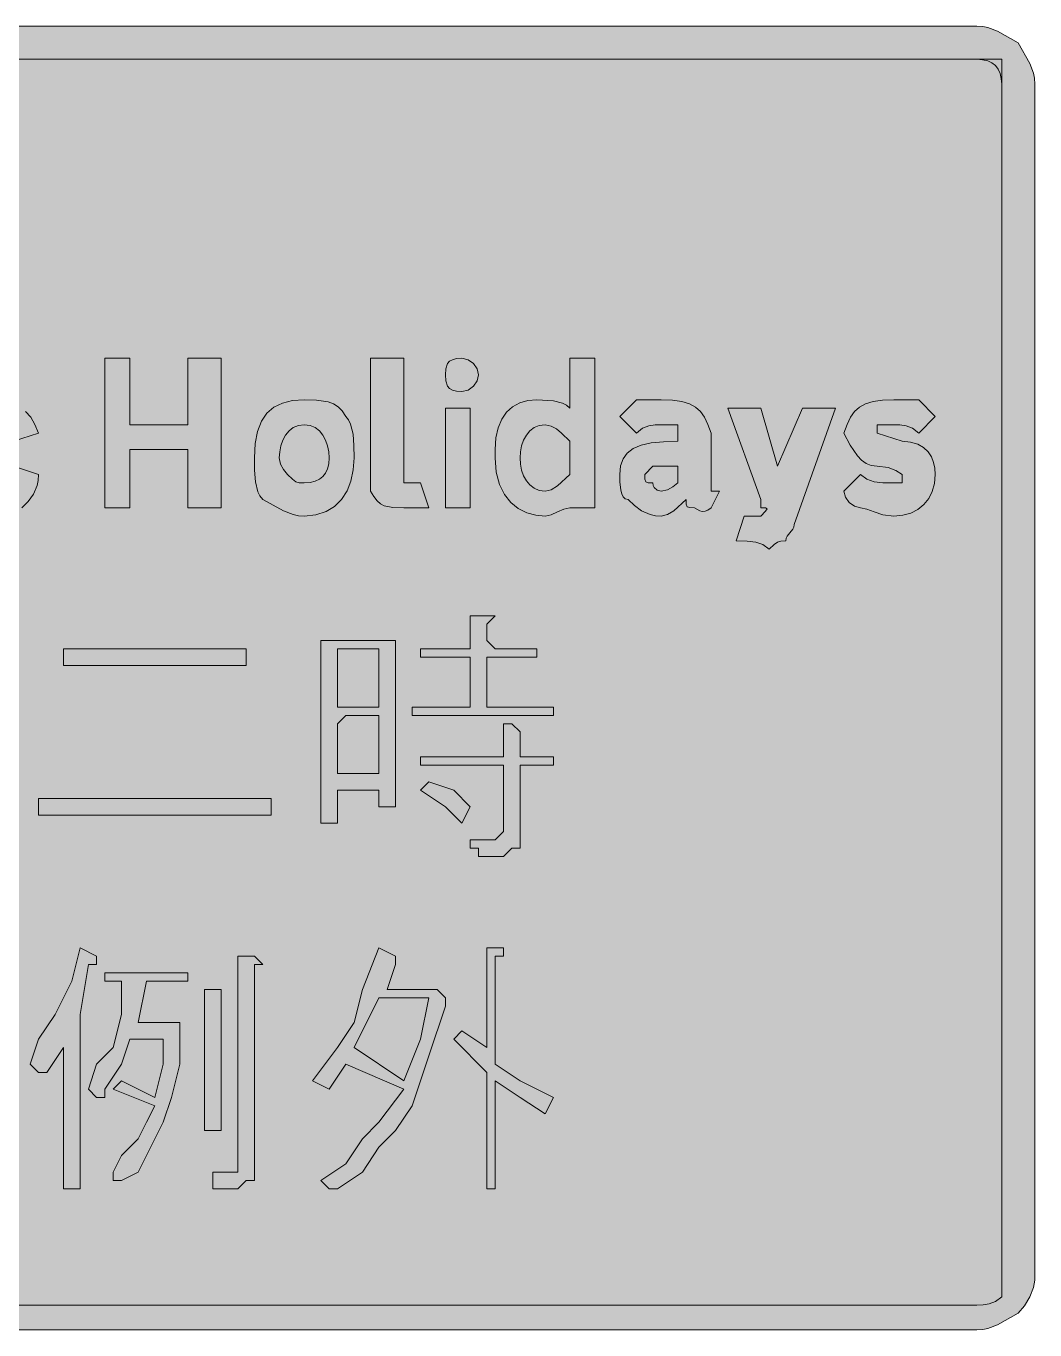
# Model space of a CAD drawing. Header units: metres. Extents: x 11 to 557, y 42 to 230.
# Drawn here: x 411.1 to 557, y 41.5 to 229.9 of the extents above; entities that cross this region are included whole.
import ezdxf

# ---------------------------------------------------------------- set-up
doc = ezdxf.new("R2010")
doc.units = ezdxf.units.M
doc.layers.add('FILL_BLACK_000000', color=7, linetype='Continuous', true_color=0x000000)
doc.layers.add('FILL_WHITE_FFFFFF', color=7, linetype='Continuous', true_color=0xffffff)

msp = doc.modelspace()

# ---------------------------------------------------------------- hatches: boundary and pattern name
at = {"layer": 'FILL_BLACK_000000', "true_color": 0x000000}
h = msp.add_hatch(color=7, dxfattribs=at)
h.dxf.hatch_style = 1
h.paths.add_polyline_path([(11.16, 223.13), (11.7, 224.52), (13.35, 227.52), (14.46, 228.4), (15.9, 229.17), (17.57, 229.71), (19.35, 229.92), (548.55, 229.92), (549.4, 229.87), (550.16, 229.71), (551.55, 229.17), (554.55, 227.52), (556.2, 224.52), (556.74, 223.13), (556.9, 222.37), (556.95, 221.52), (556.95, 48.72), (556.74, 47.63), (556.2, 46.32), (555.43, 45.01), (554.55, 43.92), (551.55, 42.27), (550.16, 41.73), (549.4, 41.57), (548.55, 41.52), (19.35, 41.52), (17.57, 41.73), (15.9, 42.27), (14.46, 43.04), (13.35, 43.92), (12.47, 45.01), (11.7, 46.32), (11.16, 47.63), (10.95, 48.72), (10.95, 221.52), (11, 222.37), (11.16, 223.13)])
h.paths.add_polyline_path([(14.6, 48.32), (14.74, 48.01), (15.15, 47.52), (15.56, 47.03), (15.7, 46.72), (15.75, 46.32), (16.65, 45.63), (17.55, 45.27), (18.45, 45.14), (19.35, 45.12), (548.55, 45.12), (549.45, 45.14), (550.35, 45.27), (551.25, 45.63), (552.15, 46.32), (552.15, 48.72), (552.15, 221.52), (552.09, 222.36), (551.92, 223.09), (551.64, 223.71), (551.25, 224.22), (550.74, 224.61), (550.13, 224.89), (549.39, 225.06), (548.55, 225.12), (19.35, 225.12), (15.75, 225.12), (15.56, 224.22), (15.15, 223.32), (14.74, 222.42), (14.55, 221.52), (14.55, 48.72), (14.6, 48.32)], flags=16)
h = msp.add_hatch(color=7, dxfattribs=at)
h.dxf.hatch_style = 1
h.paths.add_polyline_path([(426.15, 181.92), (426.15, 172.32), (430.95, 172.32), (434.55, 172.32), (434.55, 181.92), (439.35, 181.92), (439.35, 160.32), (434.55, 160.32), (434.55, 168.72), (430.95, 168.72), (426.15, 168.72), (426.15, 160.32), (422.55, 160.32), (422.55, 181.92), (426.15, 181.92)])
h = msp.add_hatch(color=7, dxfattribs=at)
h.dxf.hatch_style = 1
h.paths.add_polyline_path([(465.75, 165.12), (465.75, 163.92), (468.15, 163.92), (469.35, 160.32), (468.15, 160.32), (465.75, 160.32), (464.16, 160.36), (462.9, 160.62), (462.36, 160.91), (461.87, 161.33), (461.4, 161.93), (460.95, 162.72), (460.95, 163.92), (460.95, 181.92), (465.75, 181.92), (465.75, 165.12)])
h = msp.add_hatch(color=7, dxfattribs=at)
h.dxf.hatch_style = 1
h.paths.add_polyline_path([(476.34, 178.64), (475.8, 177.87), (475.03, 177.33), (474.15, 177.12), (473.36, 177.17), (472.76, 177.33), (472.34, 177.56), (472.05, 177.87), (471.79, 178.64), (471.75, 179.52), (471.79, 180.4), (472.05, 181.17), (472.34, 181.48), (472.76, 181.71), (473.36, 181.87), (474.15, 181.92), (475.03, 181.71), (475.8, 181.17), (476.34, 180.4), (476.55, 179.52), (476.34, 178.64)])
h = msp.add_hatch(color=7, dxfattribs=at)
h.dxf.hatch_style = 1
h.paths.add_polyline_path([(493.35, 181.92), (493.35, 160.32), (489.75, 160.32), (488.85, 160.13), (487.95, 159.72), (487.05, 159.31), (486.15, 159.12), (484.81, 159.23), (483.51, 159.59), (482.29, 160.2), (481.2, 161.07), (480.28, 162.23), (479.57, 163.68), (479.11, 165.44), (478.95, 167.52), (478.95, 168.72), (479.06, 170.41), (479.38, 171.87), (479.9, 173.11), (480.6, 174.12), (481.47, 174.91), (482.49, 175.47), (483.66, 175.81), (484.95, 175.92), (487.35, 175.77), (488.66, 175.41), (489.25, 175.12), (489.75, 174.72), (489.75, 181.92), (493.35, 181.92)])
h.paths.add_polyline_path([(489.75, 169.92), (488.55, 171.12), (487.8, 171.72), (487.03, 172.13), (486.15, 172.32), (485.31, 172.21), (484.58, 171.91), (483.96, 171.43), (483.45, 170.82), (483.06, 170.09), (482.77, 169.28), (482.61, 168.42), (482.55, 167.52), (482.61, 166.62), (482.77, 165.76), (483.06, 164.95), (483.45, 164.22), (483.96, 163.61), (484.58, 163.13), (485.31, 162.83), (486.15, 162.72), (487.05, 162.93), (487.95, 163.47), (489.75, 165.12), (489.75, 168.72), (489.75, 169.92)], flags=16)
h = msp.add_hatch(color=7, dxfattribs=at)
h.dxf.hatch_style = 1
h.paths.add_polyline_path([(412.95, 165.12), (412.9, 164.27), (412.74, 163.53), (412.2, 162.27), (411.43, 161.24), (410.55, 160.32), (409.65, 160.13), (408.75, 159.72), (407.85, 159.31), (406.95, 159.12), (404.87, 159.28), (403.11, 159.76), (401.66, 160.51), (400.5, 161.52), (399.63, 162.75), (399.02, 164.18), (398.66, 165.78), (398.55, 167.52), (399.06, 169.6), (399.67, 171.36), (400.41, 172.81), (401.25, 173.97), (402.21, 174.84), (403.27, 175.45), (404.46, 175.81), (405.75, 175.92), (407.04, 175.86), (408.23, 175.68), (409.29, 175.35), (410.25, 174.87), (411.09, 174.22), (411.82, 173.39), (412.44, 172.36), (412.95, 171.12), (409.35, 169.92), (409.3, 170.32), (409.16, 170.61), (408.75, 170.97), (408.15, 171.12), (408.1, 171.52), (407.94, 171.81), (407.4, 172.17), (406.63, 172.3), (405.75, 172.32), (405.3, 172.26), (404.87, 172.09), (404.46, 171.81), (404.1, 171.42), (403.79, 170.91), (403.56, 170.29), (403.4, 169.56), (403.35, 168.72), (403.35, 167.52), (403.35, 166.32), (403.56, 165.44), (404.1, 164.67), (404.87, 164.13), (405.75, 163.92), (406.59, 163.58), (407.32, 163.45), (407.94, 163.52), (408.45, 163.77), (408.84, 164.19), (409.12, 164.76), (409.29, 165.48), (409.35, 166.32), (412.95, 165.12)])
h = msp.add_hatch(color=7, dxfattribs=at)
h.dxf.hatch_style = 1
h.paths.add_polyline_path([(444.6, 171.36), (445.16, 172.81), (445.95, 173.97), (446.96, 174.84), (448.2, 175.45), (449.66, 175.81), (451.35, 175.92), (453.13, 175.88), (454.8, 175.62), (455.56, 175.33), (456.24, 174.91), (456.85, 174.31), (457.35, 173.52), (457.75, 173.02), (458.04, 172.41), (458.4, 170.97), (458.53, 169.3), (458.55, 167.52), (458.44, 165.78), (458.1, 164.18), (457.54, 162.75), (456.75, 161.52), (455.74, 160.51), (454.5, 159.76), (453.04, 159.28), (451.35, 159.12), (450.5, 159.17), (449.74, 159.33), (448.35, 159.87), (445.35, 161.52), (444.95, 162.02), (444.66, 162.63), (444.3, 164.07), (444.17, 165.74), (444.15, 167.52), (444.26, 169.6), (444.6, 171.36)])
h.paths.add_polyline_path([(449.77, 171.91), (449.16, 171.43), (448.65, 170.82), (448.26, 170.09), (447.97, 169.28), (447.81, 168.42), (447.75, 167.52), (447.94, 166.64), (448.35, 165.87), (448.95, 165.12), (449.66, 164.43), (450.15, 164.07), (450.64, 163.94), (451.35, 163.92), (452.19, 163.98), (452.92, 164.14), (453.54, 164.43), (454.05, 164.82), (454.44, 165.33), (454.72, 165.94), (454.89, 166.68), (454.95, 167.52), (454.89, 168.42), (454.72, 169.28), (454.44, 170.09), (454.05, 170.82), (453.54, 171.43), (452.92, 171.91), (452.19, 172.21), (451.35, 172.32), (450.51, 172.21), (449.77, 171.91)], flags=16)
h = msp.add_hatch(color=7, dxfattribs=at)
h.dxf.hatch_style = 1
h.paths.add_polyline_path([(505.35, 172.32), (502.95, 172.32), (502.05, 172.3), (501.15, 172.17), (500.25, 171.81), (499.35, 171.12), (496.95, 173.52), (499.35, 175.92), (502.95, 175.92), (504.59, 175.86), (505.93, 175.68), (507.02, 175.35), (507.9, 174.87), (508.61, 174.22), (509.19, 173.39), (509.69, 172.36), (510.15, 171.12), (510.15, 163.92), (510.15, 162.72), (511.35, 162.72), (510.15, 160.32), (509.7, 159.98), (509.27, 159.81), (508.86, 159.79), (508.5, 159.87), (507.75, 160.32), (507.06, 160.34), (506.7, 160.47), (506.57, 160.83), (506.55, 161.52), (504.75, 159.87), (503.85, 159.33), (502.95, 159.12), (502.1, 159.17), (501.36, 159.33), (500.1, 159.87), (499.07, 160.64), (498.15, 161.52), (497.75, 161.63), (497.46, 161.91), (497.24, 162.34), (497.1, 162.87), (496.97, 164.05), (496.95, 165.12), (497.06, 166.36), (497.42, 167.39), (498.03, 168.22), (498.9, 168.87), (500.06, 169.35), (501.51, 169.68), (503.27, 169.86), (505.35, 169.92), (505.35, 171.12), (505.35, 172.32)])
h.paths.add_polyline_path([(500.7, 164.07), (501.06, 163.94), (501.75, 163.92), (501.8, 163.52), (501.94, 163.23), (502.35, 162.87), (502.95, 162.72), (503.83, 162.91), (504.6, 163.32), (505.35, 163.92), (505.35, 166.32), (501.75, 166.32), (500.55, 165.12), (500.57, 164.43), (500.7, 164.07)], flags=16)
h = msp.add_hatch(color=7, dxfattribs=at)
h.dxf.hatch_style = 1
h.paths.add_polyline_path([(538.99, 169.81), (540.02, 169.51), (540.85, 169.03), (541.5, 168.42), (541.98, 167.69), (542.31, 166.88), (542.49, 166.02), (542.55, 165.12), (542.44, 163.83), (542.12, 162.66), (541.6, 161.64), (540.9, 160.77), (540.03, 160.07), (539.01, 159.55), (537.84, 159.23), (536.55, 159.12), (534.96, 159.31), (533.7, 159.72), (532.67, 160.13), (531.75, 160.32), (530.87, 160.53), (530.1, 161.07), (529.56, 161.84), (529.35, 162.72), (531.75, 165.12), (532.67, 164.43), (533.7, 164.07), (534.96, 163.94), (536.55, 163.92), (537.75, 163.92), (537.75, 165.12), (536.85, 165.72), (535.72, 166.13), (534.15, 166.32), (533.3, 166.43), (532.56, 166.73), (531.89, 167.21), (531.3, 167.82), (530.27, 169.36), (529.35, 171.12), (529.81, 172.36), (530.31, 173.39), (530.89, 174.22), (531.6, 174.87), (532.48, 175.35), (533.57, 175.68), (534.91, 175.86), (536.55, 175.92), (540.15, 175.92), (542.55, 173.52), (540.15, 171.12), (539.25, 171.81), (538.35, 172.17), (537.45, 172.3), (536.55, 172.32), (534.15, 172.32), (534.15, 171.12), (537.75, 169.92), (538.99, 169.81)])
h = msp.add_hatch(color=7, dxfattribs=at)
h.dxf.hatch_style = 1
h.paths.add_polyline_path([(475.35, 174.72), (475.35, 160.32), (471.75, 160.32), (471.75, 174.72), (475.35, 174.72)])
h = msp.add_hatch(color=7, dxfattribs=at)
h.dxf.hatch_style = 1
h.paths.add_polyline_path([(523.35, 174.72), (528.15, 174.72), (522.15, 157.92), (522.1, 157.52), (521.96, 157.21), (521.55, 156.72), (521.14, 156.23), (521, 155.92), (520.95, 155.52), (520.24, 155.5), (519.75, 155.37), (519.26, 155.01), (518.55, 154.32), (517.63, 155.01), (516.6, 155.37), (515.34, 155.5), (513.75, 155.52), (514.95, 159.12), (516.15, 159.12), (517.35, 159.12), (518.03, 159.81), (518.25, 160.17), (518.03, 160.3), (517.35, 160.32), (517.35, 161.52), (512.55, 174.72), (517.35, 174.72), (519.75, 166.32), (523.35, 174.72)])
h = msp.add_hatch(color=7, dxfattribs=at)
h.dxf.hatch_style = 1
h.paths.add_polyline_path([(487.35, 130.32), (466.95, 130.32), (466.95, 131.52), (475.35, 131.52), (475.35, 138.72), (469.35, 138.72), (468.15, 138.72), (468.15, 139.92), (469.35, 139.92), (475.35, 139.92), (475.35, 141.12), (475.35, 144.72), (476.55, 144.72), (477.75, 144.72), (478.95, 144.72), (477.75, 143.52), (477.75, 141.12), (478.95, 139.92), (484.95, 139.92), (484.95, 138.72), (478.95, 138.72), (477.75, 138.72), (477.75, 131.52), (478.95, 131.52), (487.35, 131.52), (487.35, 130.32)])
h = msp.add_hatch(color=7, dxfattribs=at)
h.dxf.hatch_style = 1
h.paths.add_polyline_path([(416.55, 139.92), (442.95, 139.92), (442.95, 137.52), (416.55, 137.52), (416.55, 139.92)])
h = msp.add_hatch(color=7, dxfattribs=at)
h.dxf.hatch_style = 1
h.paths.add_polyline_path([(454.95, 141.12), (464.55, 141.12), (464.55, 117.12), (463.35, 117.12), (462.15, 117.12), (462.15, 119.52), (457.35, 119.52), (456.15, 119.52), (456.15, 114.72), (454.95, 114.72), (453.75, 114.72), (453.75, 141.12), (454.95, 141.12)])
h.paths.add_polyline_path([(457.35, 121.92), (462.15, 121.92), (462.15, 129.12), (462.15, 130.32), (457.35, 130.32), (456.15, 129.12), (456.15, 121.92), (457.35, 121.92)], flags=16)
h.paths.add_polyline_path([(457.35, 139.92), (456.15, 139.92), (456.15, 131.52), (457.35, 131.52), (462.15, 131.52), (462.15, 139.92), (457.35, 139.92)], flags=16)
h = msp.add_hatch(color=7, dxfattribs=at)
h.dxf.hatch_style = 1
h.paths.add_polyline_path([(480.15, 129.12), (481.35, 129.12), (482.55, 127.92), (482.55, 125.52), (482.55, 124.32), (486.15, 124.32), (487.35, 124.32), (487.35, 123.12), (486.15, 123.12), (482.55, 123.12), (482.55, 121.92), (482.55, 113.52), (482.55, 112.32), (482.55, 111.12), (481.35, 111.12), (480.15, 109.92), (476.55, 109.92), (476.55, 111.12), (475.35, 111.12), (475.35, 112.32), (476.55, 112.32), (478.95, 112.32), (480.15, 113.52), (480.15, 121.92), (480.15, 123.12), (468.15, 123.12), (468.15, 124.32), (480.15, 124.32), (480.15, 125.52), (480.15, 127.92), (480.15, 129.12)])
h = msp.add_hatch(color=7, dxfattribs=at)
h.dxf.hatch_style = 1
h.paths.add_polyline_path([(472.95, 119.52), (475.35, 117.12), (474.15, 114.72), (471.75, 117.12), (468.15, 119.52), (469.35, 120.72), (472.95, 119.52)])
h = msp.add_hatch(color=7, dxfattribs=at)
h.dxf.hatch_style = 1
h.paths.add_polyline_path([(412.95, 118.32), (446.55, 118.32), (446.55, 115.92), (412.95, 115.92), (412.95, 118.32)])
h = msp.add_hatch(color=7, dxfattribs=at)
h.dxf.hatch_style = 1
h.paths.add_polyline_path([(412.95, 83.52), (415.35, 87.12), (417.75, 91.92), (418.95, 96.72), (421.35, 95.52), (421.35, 94.32), (420.15, 94.32), (418.95, 87.12), (418.95, 61.92), (416.55, 61.92), (416.55, 82.32), (414.15, 78.72), (412.95, 78.72), (411.75, 79.92), (412.95, 83.52)])
h = msp.add_hatch(color=7, dxfattribs=at)
h.dxf.hatch_style = 1
h.paths.add_polyline_path([(457.35, 79.92), (454.95, 76.32), (452.55, 77.52), (456.15, 82.32), (458.55, 85.92), (459.75, 90.72), (462.15, 96.72), (464.55, 95.52), (464.55, 94.32), (463.35, 90.72), (469.35, 90.72), (470.55, 90.72), (471.75, 89.52), (471.75, 88.32), (469.35, 81.12), (466.95, 73.92), (464.55, 70.32), (462.15, 67.92), (459.75, 64.32), (456.15, 61.92), (454.95, 61.92), (453.75, 63.12), (457.35, 65.52), (459.75, 69.12), (462.15, 71.52), (465.75, 76.32), (457.35, 79.92)])
h.paths.add_polyline_path([(458.55, 82.32), (465.75, 77.52), (468.15, 83.52), (469.35, 89.52), (462.15, 89.52), (458.55, 82.32)], flags=16)
h = msp.add_hatch(color=7, dxfattribs=at)
h.dxf.hatch_style = 1
h.paths.add_polyline_path([(477.75, 82.32), (477.75, 96.72), (478.95, 96.72), (480.15, 96.72), (480.15, 95.52), (478.95, 95.52), (478.95, 79.92), (482.55, 77.52), (487.35, 75.12), (486.15, 72.72), (482.55, 75.12), (478.95, 77.52), (478.95, 61.92), (477.75, 61.92), (477.75, 78.72), (472.95, 83.52), (474.15, 84.72), (477.75, 82.32)])
h = msp.add_hatch(color=7, dxfattribs=at)
h.dxf.hatch_style = 1
h.paths.add_polyline_path([(440.55, 64.32), (441.75, 64.32), (441.75, 65.52), (441.75, 66.72), (441.75, 95.52), (444.15, 95.52), (445.35, 94.32), (444.15, 94.32), (444.15, 65.52), (444.15, 64.32), (444.15, 63.12), (442.95, 63.12), (441.75, 61.92), (439.35, 61.92), (438.15, 61.92), (438.15, 64.32), (439.35, 64.32), (440.55, 64.32)])
h = msp.add_hatch(color=7, dxfattribs=at)
h.dxf.hatch_style = 1
h.paths.add_polyline_path([(427.35, 69.12), (428.55, 71.52), (429.75, 73.92), (423.75, 76.32), (424.95, 77.52), (429.75, 75.12), (430.95, 79.92), (430.95, 83.52), (426.15, 83.52), (424.95, 79.92), (422.55, 76.32), (422.55, 75.12), (421.35, 75.12), (420.15, 76.32), (421.35, 79.92), (423.75, 82.32), (424.95, 87.12), (424.95, 91.92), (422.55, 91.92), (422.55, 93.12), (434.55, 93.12), (434.55, 91.92), (428.55, 91.92), (427.35, 85.92), (433.35, 85.92), (433.35, 79.92), (432.15, 75.12), (430.95, 71.52), (429.75, 69.12), (428.55, 66.72), (427.35, 64.32), (424.95, 63.12), (423.75, 63.12), (423.75, 64.32), (424.95, 66.72), (427.35, 69.12)])
h = msp.add_hatch(color=7, dxfattribs=at)
h.dxf.hatch_style = 1
h.paths.add_polyline_path([(439.35, 90.72), (439.35, 89.52), (439.35, 70.32), (436.95, 70.32), (436.95, 90.72), (438.15, 90.72), (439.35, 90.72)])
at = {"layer": 'FILL_WHITE_FFFFFF', "true_color": 0xffffff}
h = msp.add_hatch(color=7, dxfattribs=at)
h.dxf.hatch_style = 1
h.paths.add_polyline_path([(552.15, 46.32), (551.25, 45.63), (550.35, 45.27), (549.45, 45.14), (548.55, 45.12), (19.35, 45.12), (18.45, 45.14), (17.55, 45.27), (16.65, 45.63), (15.75, 46.32), (15.7, 46.72), (15.56, 47.03), (15.15, 47.52), (14.74, 48.01), (14.6, 48.32), (14.55, 48.72), (14.55, 221.52), (14.74, 222.42), (15.15, 223.32), (15.56, 224.22), (15.75, 225.12), (19.35, 225.12), (548.55, 225.12), (552.15, 225.12), (552.15, 221.52), (552.15, 48.72), (552.15, 46.32)])

# ---------------------------------------------------------------- linework, layer by layer
at = {"layer": 'FILL_BLACK_000000', "lineweight": 0, "true_color": 0x000000}
for points in [[(19.35, 229.92), (548.55, 229.92), (549.4, 229.87), (550.16, 229.71), (551.55, 229.17), (554.55, 227.52), (556.2, 224.52), (556.74, 223.13), (556.9, 222.37), (556.95, 221.52), (556.95, 48.72), (556.74, 47.63), (556.2, 46.32), (555.43, 45.01), (554.55, 43.92), (551.55, 42.27), (550.16, 41.73), (549.4, 41.57), (548.55, 41.52), (19.35, 41.52)], [(19.35, 45.12), (548.55, 45.12), (549.45, 45.14), (550.35, 45.27), (551.25, 45.63), (552.15, 46.32), (552.15, 48.72), (552.15, 221.52), (552.09, 222.36), (551.92, 223.09), (551.64, 223.71), (551.25, 224.22), (550.74, 224.61), (550.13, 224.89), (549.39, 225.06), (548.55, 225.12), (19.35, 225.12)], [(411.09, 174.22), (411.82, 173.39), (412.44, 172.36), (412.95, 171.12), (409.35, 169.92)], [(409.35, 166.32), (412.95, 165.12), (412.9, 164.27), (412.74, 163.53), (412.2, 162.27), (411.43, 161.24), (410.55, 160.32)]]:
    msp.add_lwpolyline(points, dxfattribs=at)
for points in [[(426.15, 181.92), (426.15, 172.32), (430.95, 172.32), (434.55, 172.32), (434.55, 181.92), (439.35, 181.92), (439.35, 160.32), (434.55, 160.32), (434.55, 168.72), (430.95, 168.72), (426.15, 168.72), (426.15, 160.32), (422.55, 160.32), (422.55, 181.92)], [(465.75, 165.12), (465.75, 163.92), (468.15, 163.92), (469.35, 160.32), (468.15, 160.32), (465.75, 160.32), (464.16, 160.36), (462.9, 160.62), (462.36, 160.91), (461.87, 161.33), (461.4, 161.93), (460.95, 162.72), (460.95, 163.92), (460.95, 181.92), (465.75, 181.92)], [(476.34, 178.64), (475.8, 177.87), (475.03, 177.33), (474.15, 177.12), (473.36, 177.17), (472.76, 177.33), (472.34, 177.56), (472.05, 177.87), (471.79, 178.64), (471.75, 179.52), (471.79, 180.4), (472.05, 181.17), (472.34, 181.48), (472.76, 181.71), (473.36, 181.87), (474.15, 181.92), (475.03, 181.71), (475.8, 181.17), (476.34, 180.4), (476.55, 179.52)], [(493.35, 181.92), (493.35, 160.32), (489.75, 160.32), (488.85, 160.13), (487.95, 159.72), (487.05, 159.31), (486.15, 159.12), (484.81, 159.23), (483.51, 159.59), (482.29, 160.2), (481.2, 161.07), (480.28, 162.23), (479.57, 163.68), (479.11, 165.44), (478.95, 167.52), (478.95, 168.72), (479.06, 170.41), (479.38, 171.87), (479.9, 173.11), (480.6, 174.12), (481.47, 174.91), (482.49, 175.47), (483.66, 175.81), (484.95, 175.92), (487.35, 175.77), (488.66, 175.41), (489.25, 175.12), (489.75, 174.72), (489.75, 181.92)], [(444.6, 171.36), (445.16, 172.81), (445.95, 173.97), (446.96, 174.84), (448.2, 175.45), (449.66, 175.81), (451.35, 175.92), (453.13, 175.88), (454.8, 175.62), (455.56, 175.33), (456.24, 174.91), (456.85, 174.31), (457.35, 173.52), (457.75, 173.02), (458.04, 172.41), (458.4, 170.97), (458.53, 169.3), (458.55, 167.52), (458.44, 165.78), (458.1, 164.18), (457.54, 162.75), (456.75, 161.52), (455.74, 160.51), (454.5, 159.76), (453.04, 159.28), (451.35, 159.12), (450.5, 159.17), (449.74, 159.33), (448.35, 159.87), (445.35, 161.52), (444.95, 162.02), (444.66, 162.63), (444.3, 164.07), (444.17, 165.74), (444.15, 167.52), (444.26, 169.6)], [(505.35, 172.32), (502.95, 172.32), (502.05, 172.3), (501.15, 172.17), (500.25, 171.81), (499.35, 171.12), (496.95, 173.52), (499.35, 175.92), (502.95, 175.92), (504.59, 175.86), (505.93, 175.68), (507.02, 175.35), (507.9, 174.87), (508.61, 174.22), (509.19, 173.39), (509.69, 172.36), (510.15, 171.12), (510.15, 163.92), (510.15, 162.72), (511.35, 162.72), (510.15, 160.32), (509.7, 159.98), (509.27, 159.81), (508.86, 159.79), (508.5, 159.87), (507.75, 160.32), (507.06, 160.34), (506.7, 160.47), (506.57, 160.83), (506.55, 161.52), (504.75, 159.87), (503.85, 159.33), (502.95, 159.12), (502.1, 159.17), (501.36, 159.33), (500.1, 159.87), (499.07, 160.64), (498.15, 161.52), (497.75, 161.63), (497.46, 161.91), (497.24, 162.34), (497.1, 162.87), (496.97, 164.05), (496.95, 165.12), (497.06, 166.36), (497.42, 167.39), (498.03, 168.22), (498.9, 168.87), (500.06, 169.35), (501.51, 169.68), (503.27, 169.86), (505.35, 169.92), (505.35, 171.12)], [(538.99, 169.81), (540.02, 169.51), (540.85, 169.03), (541.5, 168.42), (541.98, 167.69), (542.31, 166.88), (542.49, 166.02), (542.55, 165.12), (542.44, 163.83), (542.12, 162.66), (541.6, 161.64), (540.9, 160.77), (540.03, 160.07), (539.01, 159.55), (537.84, 159.23), (536.55, 159.12), (534.96, 159.31), (533.7, 159.72), (532.67, 160.13), (531.75, 160.32), (530.87, 160.53), (530.1, 161.07), (529.56, 161.84), (529.35, 162.72), (531.75, 165.12), (532.67, 164.43), (533.7, 164.07), (534.96, 163.94), (536.55, 163.92), (537.75, 163.92), (537.75, 165.12), (536.85, 165.72), (535.72, 166.13), (534.15, 166.32), (533.3, 166.43), (532.56, 166.73), (531.89, 167.21), (531.3, 167.82), (530.27, 169.36), (529.35, 171.12), (529.81, 172.36), (530.31, 173.39), (530.89, 174.22), (531.6, 174.87), (532.48, 175.35), (533.57, 175.68), (534.91, 175.86), (536.55, 175.92), (540.15, 175.92), (542.55, 173.52), (540.15, 171.12), (539.25, 171.81), (538.35, 172.17), (537.45, 172.3), (536.55, 172.32), (534.15, 172.32), (534.15, 171.12), (537.75, 169.92)], [(475.35, 174.72), (475.35, 160.32), (471.75, 160.32), (471.75, 174.72)], [(523.35, 174.72), (528.15, 174.72), (522.15, 157.92), (522.1, 157.52), (521.96, 157.21), (521.55, 156.72), (521.14, 156.23), (521, 155.92), (520.95, 155.52), (520.24, 155.5), (519.75, 155.37), (519.26, 155.01), (518.55, 154.32), (517.63, 155.01), (516.6, 155.37), (515.34, 155.5), (513.75, 155.52), (514.95, 159.12), (516.15, 159.12), (517.35, 159.12), (518.03, 159.81), (518.25, 160.17), (518.03, 160.3), (517.35, 160.32), (517.35, 161.52), (512.55, 174.72), (517.35, 174.72), (519.75, 166.32)], [(449.77, 171.91), (449.16, 171.43), (448.65, 170.82), (448.26, 170.09), (447.97, 169.28), (447.81, 168.42), (447.75, 167.52), (447.94, 166.64), (448.35, 165.87), (448.95, 165.12), (449.66, 164.43), (450.15, 164.07), (450.64, 163.94), (451.35, 163.92), (452.19, 163.98), (452.92, 164.14), (453.54, 164.43), (454.05, 164.82), (454.44, 165.33), (454.72, 165.94), (454.89, 166.68), (454.95, 167.52), (454.89, 168.42), (454.72, 169.28), (454.44, 170.09), (454.05, 170.82), (453.54, 171.43), (452.92, 171.91), (452.19, 172.21), (451.35, 172.32), (450.51, 172.21)], [(489.75, 169.92), (488.55, 171.12), (487.8, 171.72), (487.03, 172.13), (486.15, 172.32), (485.31, 172.21), (484.58, 171.91), (483.96, 171.43), (483.45, 170.82), (483.06, 170.09), (482.77, 169.28), (482.61, 168.42), (482.55, 167.52), (482.61, 166.62), (482.77, 165.76), (483.06, 164.95), (483.45, 164.22), (483.96, 163.61), (484.58, 163.13), (485.31, 162.83), (486.15, 162.72), (487.05, 162.93), (487.95, 163.47), (489.75, 165.12), (489.75, 168.72)], [(500.7, 164.07), (501.06, 163.94), (501.75, 163.92), (501.8, 163.52), (501.94, 163.23), (502.35, 162.87), (502.95, 162.72), (503.83, 162.91), (504.6, 163.32), (505.35, 163.92), (505.35, 166.32), (501.75, 166.32), (500.55, 165.12), (500.57, 164.43)], [(487.35, 130.32), (466.95, 130.32), (466.95, 131.52), (475.35, 131.52), (475.35, 138.72), (469.35, 138.72), (468.15, 138.72), (468.15, 139.92), (469.35, 139.92), (475.35, 139.92), (475.35, 141.12), (475.35, 144.72), (476.55, 144.72), (477.75, 144.72), (478.95, 144.72), (477.75, 143.52), (477.75, 141.12), (478.95, 139.92), (484.95, 139.92), (484.95, 138.72), (478.95, 138.72), (477.75, 138.72), (477.75, 131.52), (478.95, 131.52), (487.35, 131.52)], [(416.55, 139.92), (442.95, 139.92), (442.95, 137.52), (416.55, 137.52)], [(454.95, 141.12), (464.55, 141.12), (464.55, 117.12), (463.35, 117.12), (462.15, 117.12), (462.15, 119.52), (457.35, 119.52), (456.15, 119.52), (456.15, 114.72), (454.95, 114.72), (453.75, 114.72), (453.75, 141.12)], [(457.35, 139.92), (456.15, 139.92), (456.15, 131.52), (457.35, 131.52), (462.15, 131.52), (462.15, 139.92)], [(457.35, 121.92), (462.15, 121.92), (462.15, 129.12), (462.15, 130.32), (457.35, 130.32), (456.15, 129.12), (456.15, 121.92)], [(480.15, 129.12), (481.35, 129.12), (482.55, 127.92), (482.55, 125.52), (482.55, 124.32), (486.15, 124.32), (487.35, 124.32), (487.35, 123.12), (486.15, 123.12), (482.55, 123.12), (482.55, 121.92), (482.55, 113.52), (482.55, 112.32), (482.55, 111.12), (481.35, 111.12), (480.15, 109.92), (476.55, 109.92), (476.55, 111.12), (475.35, 111.12), (475.35, 112.32), (476.55, 112.32), (478.95, 112.32), (480.15, 113.52), (480.15, 121.92), (480.15, 123.12), (468.15, 123.12), (468.15, 124.32), (480.15, 124.32), (480.15, 125.52), (480.15, 127.92)], [(472.95, 119.52), (475.35, 117.12), (474.15, 114.72), (471.75, 117.12), (468.15, 119.52), (469.35, 120.72)], [(412.95, 118.32), (446.55, 118.32), (446.55, 115.92), (412.95, 115.92)], [(412.95, 83.52), (415.35, 87.12), (417.75, 91.92), (418.95, 96.72), (421.35, 95.52), (421.35, 94.32), (420.15, 94.32), (418.95, 87.12), (418.95, 61.92), (416.55, 61.92), (416.55, 82.32), (414.15, 78.72), (412.95, 78.72), (411.75, 79.92)], [(457.35, 79.92), (454.95, 76.32), (452.55, 77.52), (456.15, 82.32), (458.55, 85.92), (459.75, 90.72), (462.15, 96.72), (464.55, 95.52), (464.55, 94.32), (463.35, 90.72), (469.35, 90.72), (470.55, 90.72), (471.75, 89.52), (471.75, 88.32), (469.35, 81.12), (466.95, 73.92), (464.55, 70.32), (462.15, 67.92), (459.75, 64.32), (456.15, 61.92), (454.95, 61.92), (453.75, 63.12), (457.35, 65.52), (459.75, 69.12), (462.15, 71.52), (465.75, 76.32)], [(477.75, 82.32), (477.75, 96.72), (478.95, 96.72), (480.15, 96.72), (480.15, 95.52), (478.95, 95.52), (478.95, 79.92), (482.55, 77.52), (487.35, 75.12), (486.15, 72.72), (482.55, 75.12), (478.95, 77.52), (478.95, 61.92), (477.75, 61.92), (477.75, 78.72), (472.95, 83.52), (474.15, 84.72)], [(440.55, 64.32), (441.75, 64.32), (441.75, 65.52), (441.75, 66.72), (441.75, 95.52), (444.15, 95.52), (445.35, 94.32), (444.15, 94.32), (444.15, 65.52), (444.15, 64.32), (444.15, 63.12), (442.95, 63.12), (441.75, 61.92), (439.35, 61.92), (438.15, 61.92), (438.15, 64.32), (439.35, 64.32)], [(427.35, 69.12), (428.55, 71.52), (429.75, 73.92), (423.75, 76.32), (424.95, 77.52), (429.75, 75.12), (430.95, 79.92), (430.95, 83.52), (426.15, 83.52), (424.95, 79.92), (422.55, 76.32), (422.55, 75.12), (421.35, 75.12), (420.15, 76.32), (421.35, 79.92), (423.75, 82.32), (424.95, 87.12), (424.95, 91.92), (422.55, 91.92), (422.55, 93.12), (434.55, 93.12), (434.55, 91.92), (428.55, 91.92), (427.35, 85.92), (433.35, 85.92), (433.35, 79.92), (432.15, 75.12), (430.95, 71.52), (429.75, 69.12), (428.55, 66.72), (427.35, 64.32), (424.95, 63.12), (423.75, 63.12), (423.75, 64.32), (424.95, 66.72)], [(439.35, 90.72), (439.35, 89.52), (439.35, 70.32), (436.95, 70.32), (436.95, 90.72), (438.15, 90.72)], [(458.55, 82.32), (465.75, 77.52), (468.15, 83.52), (469.35, 89.52), (462.15, 89.52)]]:
    msp.add_lwpolyline(points, close=True, dxfattribs=at)
at = {"layer": 'FILL_WHITE_FFFFFF', "lineweight": 0, "true_color": 0xffffff}
msp.add_lwpolyline([(19.35, 225.12), (548.55, 225.12), (552.15, 225.12), (552.15, 221.52), (552.15, 48.72), (552.15, 46.32), (551.25, 45.63), (550.35, 45.27), (549.45, 45.14), (548.55, 45.12), (19.35, 45.12)], dxfattribs=at)

doc.saveas('drawing.dxf')
